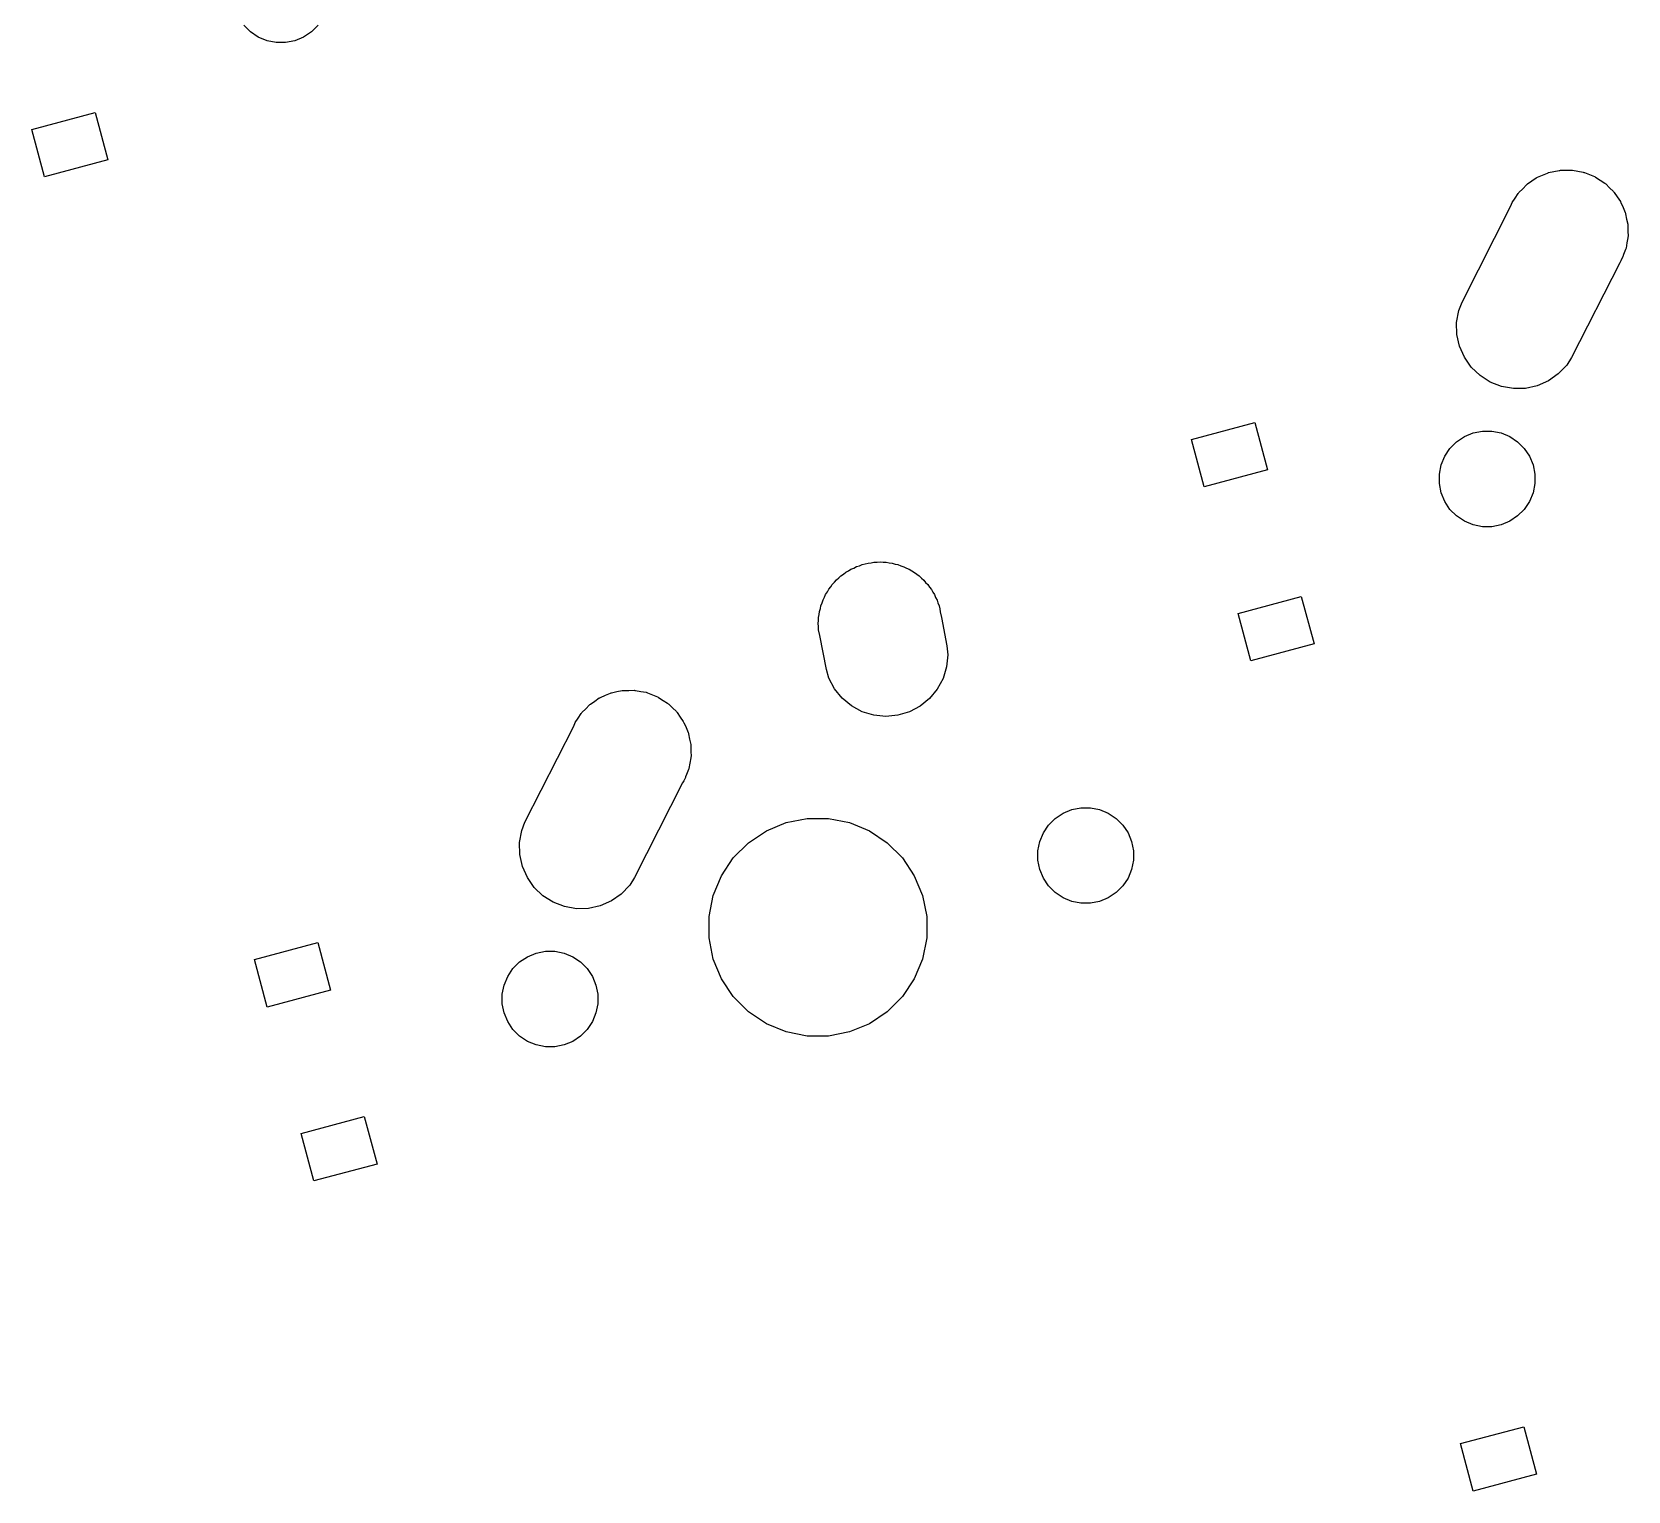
# Model space of a CAD drawing. Extents: x -662 to -203, y -195 to -58.
# Drawn here: x -369.94 to -340.7, y -156.81 to -130.07 of the extents above; entities that cross this region are included whole.
import ezdxf

# ---------------------------------------------------------------- set-up
doc = ezdxf.new("R2010")
doc.units = 0
doc.layers.add('BLACK', color=7, linetype='CONTINUOUS')

msp = doc.modelspace()

# ---------------------------------------------------------------- linework, layer by layer
at = {"layer": 'BLACK', "linetype": 'CONTINUOUS'}
for p, q in [((-365.936, -130.07), (-366.058, -129.948)), ((-365.793, -130.166), (-365.936, -130.07)), ((-364.82, -130.07), (-364.964, -130.166)), ((-364.699, -129.948), (-364.82, -130.07)), ((-365.633, -130.232), (-365.793, -130.166)), ((-365.464, -130.265), (-365.633, -130.232)), ((-365.292, -130.265), (-365.464, -130.265)), ((-365.123, -130.232), (-365.292, -130.265)), ((-364.964, -130.166), (-365.123, -130.232)), ((-369.941, -131.855), (-368.782, -131.545)), ((-368.782, -131.545), (-368.549, -132.414)), ((-369.708, -132.725), (-369.941, -131.855)), ((-368.549, -132.414), (-369.708, -132.725)), ((-342.458, -132.8), (-342.377, -132.744)), ((-342.377, -132.744), (-342.366, -132.739)), ((-342.366, -132.739), (-342.356, -132.732)), ((-342.356, -132.732), (-342.264, -132.694)), ((-342.264, -132.694), (-342.174, -132.655)), ((-342.174, -132.655), (-342.162, -132.652)), ((-342.162, -132.652), (-342.151, -132.647)), ((-342.151, -132.647), (-342.054, -132.628)), ((-342.054, -132.628), (-341.957, -132.607)), ((-341.957, -132.607), (-341.945, -132.606)), ((-341.945, -132.606), (-341.933, -132.604)), ((-341.933, -132.604), (-341.835, -132.604)), ((-341.835, -132.604), (-341.736, -132.602)), ((-341.736, -132.602), (-341.724, -132.604)), ((-341.724, -132.604), (-341.712, -132.604)), ((-341.712, -132.604), (-341.615, -132.623)), ((-341.615, -132.623), (-341.518, -132.641)), ((-341.518, -132.641), (-341.506, -132.645)), ((-341.506, -132.645), (-341.494, -132.647)), ((-341.494, -132.647), (-341.403, -132.685)), ((-341.403, -132.685), (-341.311, -132.721)), ((-341.311, -132.721), (-341.301, -132.727)), ((-341.301, -132.727), (-341.29, -132.732)), ((-341.29, -132.732), (-341.208, -132.787)), ((-342.765, -133.114), (-342.712, -133.031)), ((-342.712, -133.031), (-342.703, -133.022)), ((-342.703, -133.022), (-342.696, -133.012)), ((-342.696, -133.012), (-342.627, -132.942)), ((-342.627, -132.942), (-342.558, -132.871)), ((-342.558, -132.871), (-342.548, -132.864)), ((-342.548, -132.864), (-342.54, -132.855)), ((-342.54, -132.855), (-342.458, -132.8)), ((-341.208, -132.787), (-341.124, -132.84)), ((-341.124, -132.84), (-341.116, -132.848)), ((-341.116, -132.848), (-341.105, -132.855)), ((-341.105, -132.855), (-341.036, -132.925)), ((-341.036, -132.925), (-340.964, -132.993)), ((-340.964, -132.993), (-340.957, -133.003)), ((-340.957, -133.003), (-340.949, -133.012)), ((-340.949, -133.012), (-340.894, -133.094)), ((-343.738, -135.019), (-342.845, -133.259)), ((-342.845, -133.259), (-342.82, -133.196)), ((-342.82, -133.196), (-342.765, -133.114)), ((-340.894, -133.094), (-340.837, -133.175)), ((-340.837, -133.175), (-340.832, -133.186)), ((-340.832, -133.186), (-340.826, -133.196)), ((-340.826, -133.196), (-340.788, -133.287)), ((-340.788, -133.287), (-340.748, -133.378)), ((-340.748, -133.378), (-340.745, -133.39)), ((-340.745, -133.39), (-340.741, -133.401)), ((-340.741, -133.401), (-340.722, -133.498)), ((-340.722, -133.498), (-340.7, -133.594)), ((-340.7, -133.594), (-340.7, -133.606)), ((-340.7, -133.606), (-340.698, -133.618)), ((-340.698, -133.618), (-340.698, -133.717)), ((-340.717, -133.937), (-340.734, -134.034)), ((-340.698, -133.84), (-340.717, -133.937)), ((-340.698, -133.717), (-340.696, -133.816)), ((-340.696, -133.816), (-340.698, -133.828)), ((-340.698, -133.828), (-340.698, -133.84)), ((-340.8, -134.2), (-340.826, -134.262)), ((-340.794, -134.189), (-340.8, -134.2)), ((-340.779, -134.148), (-340.794, -134.189)), ((-340.741, -134.057), (-340.779, -134.148)), ((-340.738, -134.045), (-340.741, -134.057)), ((-340.734, -134.034), (-340.738, -134.045)), ((-340.85, -134.298), (-341.732, -136.037)), ((-340.826, -134.262), (-340.85, -134.298)), ((-343.799, -135.173), (-343.738, -135.019)), ((-343.837, -135.392), (-343.799, -135.173)), ((-343.832, -135.613), (-343.837, -135.392)), ((-343.785, -135.83), (-343.832, -135.613)), ((-343.695, -136.032), (-343.785, -135.83)), ((-343.568, -136.214), (-343.695, -136.032)), ((-343.408, -136.367), (-343.568, -136.214)), ((-341.821, -136.177), (-341.974, -136.337)), ((-341.732, -136.037), (-341.821, -136.177)), ((-343.222, -136.486), (-343.408, -136.367)), ((-343.015, -136.567), (-343.222, -136.486)), ((-342.797, -136.605), (-343.015, -136.567)), ((-342.359, -136.553), (-342.575, -136.601)), ((-342.156, -136.464), (-342.359, -136.553)), ((-341.974, -136.337), (-342.156, -136.464)), ((-342.575, -136.601), (-342.797, -136.605)), ((-348.696, -137.538), (-347.537, -137.227)), ((-347.537, -137.227), (-347.304, -138.097)), ((-343.694, -137.485), (-343.535, -137.419)), ((-343.535, -137.419), (-343.366, -137.386)), ((-343.366, -137.386), (-343.193, -137.386)), ((-343.193, -137.386), (-343.024, -137.419)), ((-343.024, -137.419), (-342.865, -137.485)), ((-348.463, -138.407), (-348.696, -137.538)), ((-344.055, -137.846), (-343.959, -137.703)), ((-343.959, -137.703), (-343.837, -137.581)), ((-343.837, -137.581), (-343.694, -137.485)), ((-342.865, -137.485), (-342.722, -137.581)), ((-342.722, -137.581), (-342.6, -137.703)), ((-342.6, -137.703), (-342.504, -137.846)), ((-344.154, -138.174), (-344.121, -138.005)), ((-344.121, -138.005), (-344.055, -137.846)), ((-342.504, -137.846), (-342.438, -138.005)), ((-342.438, -138.005), (-342.404, -138.174)), ((-347.304, -138.097), (-348.463, -138.407)), ((-344.154, -138.347), (-344.154, -138.174)), ((-342.404, -138.174), (-342.404, -138.347)), ((-344.121, -138.516), (-344.154, -138.347)), ((-344.055, -138.675), (-344.121, -138.516)), ((-342.438, -138.516), (-342.504, -138.675)), ((-342.404, -138.347), (-342.438, -138.516)), ((-343.959, -138.818), (-344.055, -138.675)), ((-343.837, -138.94), (-343.959, -138.818)), ((-342.6, -138.818), (-342.722, -138.94)), ((-342.504, -138.675), (-342.6, -138.818)), ((-343.694, -139.036), (-343.837, -138.94)), ((-343.535, -139.102), (-343.694, -139.036)), ((-343.366, -139.136), (-343.535, -139.102)), ((-343.193, -139.136), (-343.366, -139.136)), ((-343.024, -139.102), (-343.193, -139.136)), ((-342.865, -139.036), (-343.024, -139.102)), ((-342.722, -138.94), (-342.865, -139.036)), ((-354.566, -139.798), (-354.513, -139.787)), ((-354.513, -139.787), (-354.455, -139.787)), ((-354.455, -139.787), (-354.398, -139.782)), ((-354.398, -139.782), (-354.345, -139.787)), ((-354.345, -139.787), (-354.291, -139.787)), ((-354.291, -139.787), (-354.235, -139.798)), ((-355.199, -140.11), (-355.157, -140.076)), ((-355.157, -140.076), (-355.119, -140.038)), ((-355.119, -140.038), (-355.072, -140.006)), ((-355.072, -140.006), (-355.027, -139.97)), ((-355.027, -139.97), (-354.98, -139.945)), ((-354.98, -139.945), (-354.935, -139.915)), ((-354.935, -139.915), (-354.882, -139.893)), ((-354.882, -139.893), (-354.831, -139.866)), ((-354.831, -139.866), (-354.78, -139.851)), ((-354.78, -139.851), (-354.73, -139.83)), ((-354.73, -139.83), (-354.674, -139.819)), ((-354.674, -139.819), (-354.619, -139.803)), ((-354.619, -139.803), (-354.566, -139.798)), ((-354.235, -139.798), (-354.178, -139.804)), ((-354.178, -139.804), (-354.127, -139.82)), ((-354.127, -139.82), (-354.074, -139.83)), ((-354.074, -139.83), (-354.021, -139.852)), ((-354.021, -139.852), (-353.966, -139.869)), ((-353.966, -139.869), (-353.919, -139.895)), ((-353.919, -139.895), (-353.869, -139.915)), ((-353.869, -139.915), (-353.821, -139.947)), ((-353.821, -139.947), (-353.771, -139.974)), ((-353.771, -139.974), (-353.73, -140.008)), ((-353.73, -140.008), (-353.685, -140.038)), ((-353.685, -140.038), (-353.644, -140.079)), ((-353.644, -140.079), (-353.6, -140.116)), ((-355.399, -140.379), (-355.367, -140.331)), ((-355.367, -140.331), (-355.34, -140.281)), ((-355.34, -140.281), (-355.306, -140.24)), ((-355.306, -140.24), (-355.276, -140.195)), ((-355.276, -140.195), (-355.235, -140.154)), ((-355.235, -140.154), (-355.199, -140.11)), ((-353.6, -140.116), (-353.566, -140.157)), ((-353.566, -140.157), (-353.528, -140.195)), ((-353.528, -140.195), (-353.496, -140.243)), ((-353.496, -140.243), (-353.46, -140.287)), ((-353.46, -140.287), (-353.435, -140.335)), ((-353.435, -140.335), (-353.405, -140.379)), ((-355.51, -140.688), (-355.494, -140.637)), ((-355.494, -140.637), (-355.484, -140.584)), ((-355.484, -140.584), (-355.462, -140.531)), ((-355.462, -140.531), (-355.445, -140.476)), ((-355.445, -140.476), (-355.42, -140.429)), ((-355.42, -140.429), (-355.399, -140.379)), ((-353.405, -140.379), (-353.383, -140.432)), ((-353.383, -140.432), (-353.356, -140.483)), ((-353.356, -140.483), (-353.341, -140.534)), ((-353.341, -140.534), (-353.32, -140.584)), ((-353.32, -140.584), (-353.309, -140.64)), ((-353.309, -140.64), (-353.309, -140.642)), ((-353.309, -140.642), (-353.298, -140.694)), ((-347.842, -140.725), (-346.683, -140.415)), ((-346.683, -140.415), (-346.45, -141.284)), ((-355.533, -140.908), (-355.527, -140.855)), ((-355.527, -140.965), (-355.533, -140.908)), ((-355.527, -140.801), (-355.516, -140.745)), ((-355.527, -140.855), (-355.527, -140.801)), ((-355.516, -140.745), (-355.51, -140.688)), ((-353.298, -140.694), (-353.277, -140.801)), ((-353.277, -140.801), (-353.277, -140.803)), ((-353.277, -140.803), (-353.176, -141.321)), ((-347.609, -141.595), (-347.842, -140.725)), ((-355.527, -141.023), (-355.527, -140.965)), ((-355.506, -141.13), (-355.527, -141.023)), ((-355.384, -141.753), (-355.506, -141.13)), ((-353.16, -141.487), (-353.183, -141.707)), ((-353.176, -141.321), (-353.16, -141.487)), ((-346.45, -141.284), (-347.609, -141.595)), ((-355.337, -141.912), (-355.384, -141.753)), ((-353.183, -141.707), (-353.248, -141.919)), ((-355.233, -142.108), (-355.337, -141.912)), ((-355.093, -142.279), (-355.233, -142.108)), ((-353.353, -142.114), (-353.494, -142.285)), ((-353.248, -141.919), (-353.353, -142.114)), ((-359.795, -142.473), (-359.727, -142.401)), ((-359.727, -142.401), (-359.717, -142.395)), ((-359.717, -142.395), (-359.708, -142.386)), ((-359.708, -142.386), (-359.626, -142.331)), ((-359.626, -142.331), (-359.545, -142.274)), ((-359.545, -142.274), (-359.534, -142.27)), ((-359.534, -142.27), (-359.524, -142.263)), ((-359.524, -142.263), (-359.432, -142.225)), ((-359.432, -142.225), (-359.342, -142.185)), ((-359.342, -142.185), (-359.33, -142.183)), ((-359.33, -142.183), (-359.319, -142.178)), ((-359.319, -142.178), (-359.222, -142.159)), ((-359.222, -142.159), (-359.126, -142.137)), ((-359.126, -142.137), (-359.114, -142.137)), ((-359.114, -142.137), (-359.102, -142.135)), ((-359.102, -142.135), (-359.003, -142.135)), ((-359.003, -142.135), (-358.904, -142.133)), ((-358.904, -142.133), (-358.892, -142.135)), ((-358.892, -142.135), (-358.88, -142.135)), ((-358.88, -142.135), (-358.783, -142.154)), ((-358.783, -142.154), (-358.686, -142.171)), ((-358.686, -142.171), (-358.675, -142.176)), ((-358.675, -142.176), (-358.663, -142.178)), ((-358.663, -142.178), (-358.571, -142.216)), ((-358.571, -142.216), (-358.479, -142.252)), ((-358.479, -142.252), (-358.469, -142.258)), ((-358.469, -142.258), (-358.458, -142.263)), ((-358.458, -142.263), (-358.376, -142.318)), ((-358.376, -142.318), (-358.293, -142.371)), ((-358.293, -142.371), (-358.284, -142.379)), ((-358.284, -142.379), (-358.274, -142.386)), ((-358.274, -142.386), (-358.204, -142.456)), ((-354.922, -142.421), (-355.093, -142.279)), ((-354.727, -142.526), (-354.922, -142.421)), ((-353.494, -142.285), (-353.666, -142.425)), ((-359.988, -142.727), (-359.933, -142.645)), ((-359.933, -142.645), (-359.88, -142.561)), ((-359.88, -142.561), (-359.871, -142.553)), ((-359.871, -142.553), (-359.865, -142.543)), ((-359.865, -142.543), (-359.795, -142.473)), ((-358.204, -142.456), (-358.133, -142.524)), ((-358.133, -142.524), (-358.126, -142.534)), ((-358.126, -142.534), (-358.117, -142.543)), ((-358.117, -142.543), (-358.062, -142.625)), ((-358.062, -142.625), (-358.006, -142.706)), ((-358.006, -142.706), (-358.001, -142.717)), ((-354.515, -142.591), (-354.727, -142.526)), ((-354.295, -142.613), (-354.515, -142.591)), ((-354.074, -142.592), (-354.295, -142.613)), ((-353.862, -142.529), (-354.074, -142.592)), ((-353.666, -142.425), (-353.862, -142.529)), ((-360.907, -144.549), (-360.014, -142.789)), ((-360.014, -142.789), (-359.988, -142.727)), ((-358.001, -142.717), (-357.994, -142.727)), ((-357.994, -142.727), (-357.956, -142.818)), ((-357.956, -142.818), (-357.916, -142.909)), ((-357.916, -142.909), (-357.914, -142.92)), ((-357.914, -142.92), (-357.909, -142.932)), ((-357.909, -142.932), (-357.89, -143.029)), ((-357.89, -143.029), (-357.869, -143.125)), ((-357.869, -143.125), (-357.868, -143.137)), ((-357.868, -143.137), (-357.866, -143.149)), ((-357.866, -143.149), (-357.866, -143.248)), ((-357.866, -143.248), (-357.864, -143.347)), ((-357.909, -143.588), (-357.947, -143.679)), ((-357.907, -143.576), (-357.909, -143.588)), ((-357.902, -143.565), (-357.907, -143.576)), ((-357.885, -143.467), (-357.902, -143.565)), ((-357.866, -143.371), (-357.885, -143.467)), ((-357.864, -143.347), (-357.866, -143.358)), ((-357.866, -143.358), (-357.866, -143.371)), ((-358.018, -143.829), (-358.9, -145.567)), ((-357.994, -143.793), (-358.018, -143.829)), ((-357.968, -143.73), (-357.994, -143.793)), ((-357.963, -143.719), (-357.968, -143.73)), ((-357.947, -143.679), (-357.963, -143.719)), ((-351.192, -144.482), (-351.048, -144.386)), ((-351.048, -144.386), (-350.889, -144.32)), ((-350.889, -144.32), (-350.72, -144.287)), ((-350.72, -144.287), (-350.548, -144.287)), ((-350.548, -144.287), (-350.379, -144.32)), ((-350.379, -144.32), (-350.219, -144.386)), ((-350.219, -144.386), (-350.076, -144.482)), ((-361.005, -144.922), (-360.967, -144.704)), ((-360.967, -144.704), (-360.907, -144.549)), ((-356.812, -144.928), (-356.485, -144.709)), ((-356.485, -144.709), (-356.122, -144.559)), ((-356.122, -144.559), (-355.737, -144.483)), ((-355.737, -144.483), (-355.344, -144.483)), ((-355.344, -144.483), (-354.959, -144.559)), ((-354.959, -144.559), (-354.596, -144.709)), ((-354.596, -144.709), (-354.27, -144.928)), ((-351.475, -144.906), (-351.409, -144.747)), ((-351.409, -144.747), (-351.314, -144.604)), ((-351.314, -144.604), (-351.192, -144.482)), ((-350.076, -144.482), (-349.954, -144.604)), ((-349.954, -144.604), (-349.858, -144.747)), ((-349.858, -144.747), (-349.793, -144.906)), ((-361.001, -145.144), (-361.005, -144.922)), ((-357.09, -145.205), (-356.812, -144.928)), ((-354.27, -144.928), (-353.992, -145.205)), ((-351.509, -145.075), (-351.475, -144.906)), ((-349.793, -144.906), (-349.759, -145.075)), ((-360.953, -145.36), (-361.001, -145.144)), ((-357.308, -145.532), (-357.09, -145.205)), ((-353.992, -145.205), (-353.774, -145.532)), ((-351.509, -145.248), (-351.509, -145.075)), ((-351.475, -145.417), (-351.509, -145.248)), ((-349.759, -145.248), (-349.793, -145.417)), ((-349.759, -145.075), (-349.759, -145.248)), ((-360.864, -145.563), (-360.953, -145.36)), ((-360.737, -145.745), (-360.864, -145.563)), ((-358.9, -145.567), (-358.989, -145.707)), ((-357.458, -145.895), (-357.308, -145.532)), ((-353.774, -145.532), (-353.624, -145.895)), ((-351.409, -145.576), (-351.475, -145.417)), ((-351.314, -145.719), (-351.409, -145.576)), ((-349.858, -145.576), (-349.954, -145.719)), ((-349.793, -145.417), (-349.858, -145.576)), ((-360.577, -145.898), (-360.737, -145.745)), ((-360.39, -146.017), (-360.577, -145.898)), ((-359.143, -145.867), (-359.324, -145.994)), ((-358.989, -145.707), (-359.143, -145.867)), ((-357.535, -146.28), (-357.458, -145.895)), ((-353.624, -145.895), (-353.547, -146.28)), ((-351.192, -145.841), (-351.314, -145.719)), ((-351.048, -145.937), (-351.192, -145.841)), ((-350.076, -145.841), (-350.219, -145.937)), ((-349.954, -145.719), (-350.076, -145.841)), ((-360.183, -146.098), (-360.39, -146.017)), ((-359.965, -146.136), (-360.183, -146.098)), ((-359.744, -146.131), (-359.965, -146.136)), ((-359.527, -146.084), (-359.744, -146.131)), ((-359.324, -145.994), (-359.527, -146.084)), ((-350.889, -146.003), (-351.048, -145.937)), ((-350.72, -146.037), (-350.889, -146.003)), ((-350.548, -146.037), (-350.72, -146.037)), ((-350.379, -146.003), (-350.548, -146.037)), ((-350.219, -145.937), (-350.379, -146.003)), ((-357.535, -146.673), (-357.535, -146.28)), ((-353.547, -146.28), (-353.547, -146.673)), ((-365.864, -147.069), (-364.705, -146.758)), ((-364.705, -146.758), (-364.472, -147.627)), ((-357.458, -147.058), (-357.535, -146.673)), ((-353.547, -146.673), (-353.624, -147.058)), ((-365.631, -147.938), (-365.864, -147.069)), ((-361.005, -147.112), (-360.862, -147.016)), ((-360.862, -147.016), (-360.703, -146.95)), ((-360.703, -146.95), (-360.534, -146.916)), ((-360.534, -146.916), (-360.362, -146.916)), ((-360.362, -146.916), (-360.192, -146.95)), ((-360.192, -146.95), (-360.033, -147.016)), ((-360.033, -147.016), (-359.89, -147.112)), ((-357.308, -147.421), (-357.458, -147.058)), ((-353.624, -147.058), (-353.774, -147.421)), ((-361.289, -147.536), (-361.223, -147.377)), ((-361.223, -147.377), (-361.127, -147.233)), ((-361.127, -147.233), (-361.005, -147.112)), ((-359.89, -147.112), (-359.768, -147.233)), ((-359.768, -147.233), (-359.672, -147.377)), ((-359.672, -147.377), (-359.606, -147.536)), ((-364.472, -147.627), (-365.631, -147.938)), ((-361.323, -147.705), (-361.289, -147.536)), ((-359.606, -147.536), (-359.573, -147.705)), ((-357.09, -147.747), (-357.308, -147.421)), ((-353.774, -147.421), (-353.992, -147.747)), ((-361.323, -147.877), (-361.323, -147.705)), ((-361.289, -148.046), (-361.323, -147.877)), ((-359.573, -147.877), (-359.606, -148.046)), ((-359.573, -147.705), (-359.573, -147.877)), ((-356.812, -148.025), (-357.09, -147.747)), ((-353.992, -147.747), (-354.27, -148.025)), ((-361.223, -148.206), (-361.289, -148.046)), ((-361.127, -148.349), (-361.223, -148.206)), ((-359.672, -148.206), (-359.768, -148.349)), ((-359.606, -148.046), (-359.672, -148.206)), ((-356.485, -148.243), (-356.812, -148.025)), ((-356.122, -148.394), (-356.485, -148.243)), ((-354.596, -148.243), (-354.959, -148.394)), ((-354.27, -148.025), (-354.596, -148.243)), ((-361.005, -148.471), (-361.127, -148.349)), ((-360.862, -148.567), (-361.005, -148.471)), ((-359.89, -148.471), (-360.033, -148.567)), ((-359.768, -148.349), (-359.89, -148.471)), ((-355.737, -148.47), (-356.122, -148.394)), ((-355.344, -148.47), (-355.737, -148.47)), ((-354.959, -148.394), (-355.344, -148.47)), ((-360.703, -148.633), (-360.862, -148.567)), ((-360.534, -148.666), (-360.703, -148.633)), ((-360.362, -148.666), (-360.534, -148.666)), ((-360.192, -148.633), (-360.362, -148.666)), ((-360.033, -148.567), (-360.192, -148.633)), ((-365.01, -150.256), (-363.851, -149.946)), ((-363.851, -149.946), (-363.618, -150.815)), ((-364.777, -151.125), (-365.01, -150.256)), ((-363.618, -150.815), (-364.777, -151.125)), ((-343.766, -155.939), (-342.606, -155.628)), ((-342.606, -155.628), (-342.373, -156.497)), ((-343.533, -156.808), (-343.766, -155.939)), ((-342.373, -156.497), (-343.533, -156.808))]:
    msp.add_line(p, q, dxfattribs=at)

doc.saveas('drawing.dxf')
